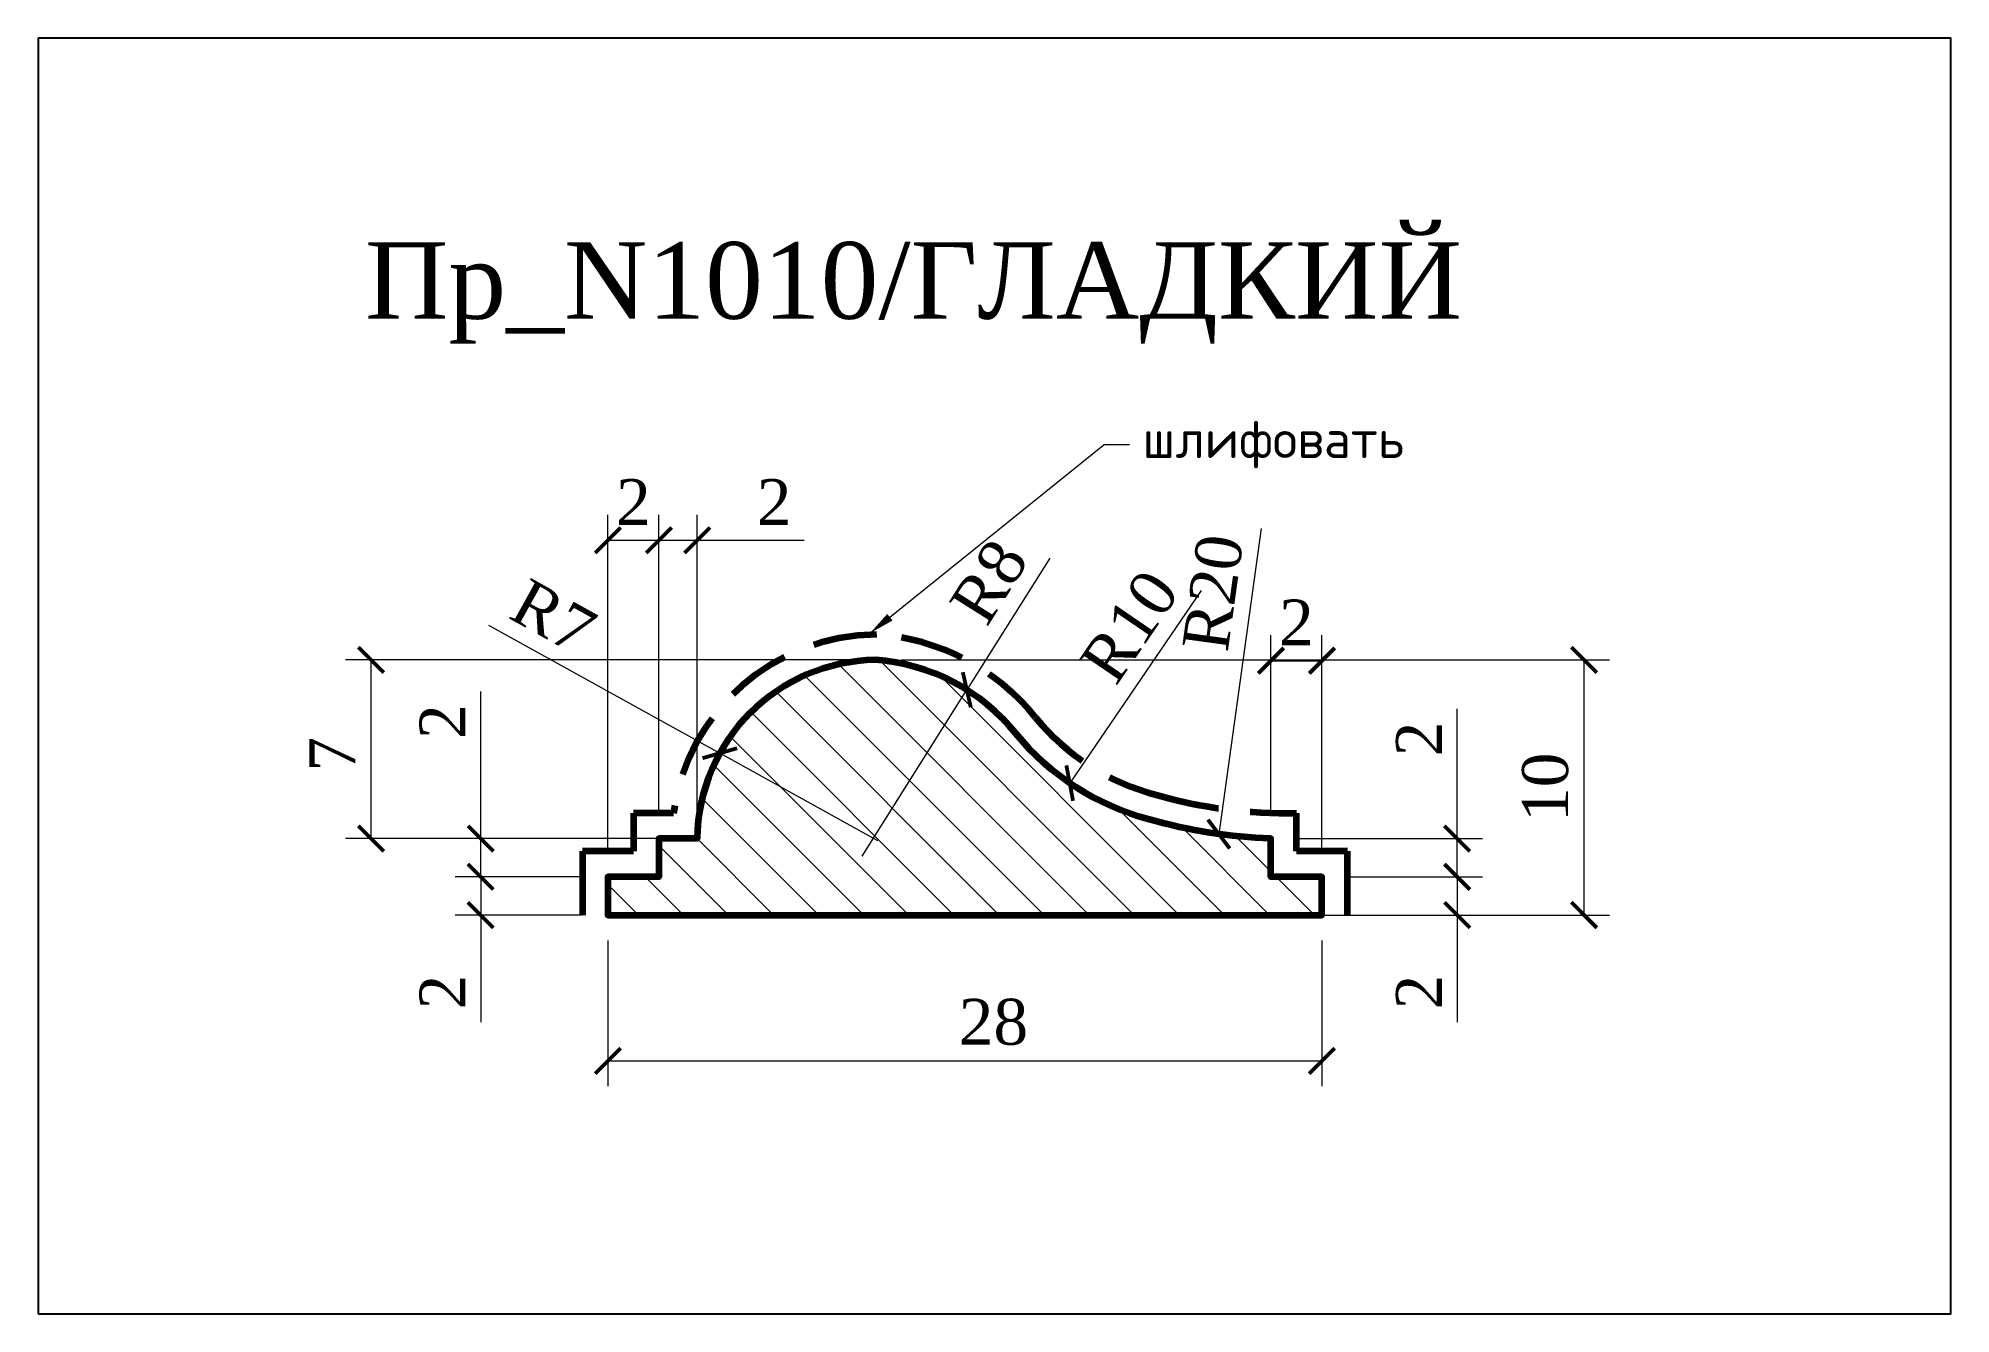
# Model space of a CAD drawing. Header units: millimetres. Extents: x 304493.4 to 304568.4, y -92989.4 to -92939.4.
import ezdxf
from ezdxf import colors
from ezdxf.entities.mleader import LeaderData, LeaderLine
from ezdxf.math import Vec2, Vec3

# ---------------------------------------------------------------- set-up
doc = ezdxf.new("R2010")
doc.units = ezdxf.units.MM
doc.header["$MEASUREMENT"] = 0
doc.linetypes.add('HIDDEN', pattern=[0.375, 0.25, -0.125])
doc.layers.add('Outside panel', color=7, linetype='Continuous', lineweight=18, true_color=0x7f5e57)
doc.layers.add('линия 50', color=1, linetype='Continuous', lineweight=211)
doc.layers.add('служебный слой РАЗМЕРЫ', color=7, linetype='Continuous', lineweight=9)
doc.layers.add('размеры в модели', color=7, linetype='Continuous')
doc.styles.add('ELECT', font='times.ttf')
doc.styles.get("Standard").update_dxf_attribs({"font": 'times.ttf'})
doc.styles.add('ЕСКД профили текст', font='isocpeur.ttf')
doc.dimstyles.new('M_1', dxfattribs={"dimtxt": 1.8, "dimasz": 1, "dimexe": 1, "dimexo": 1, "dimgap": 0.6, "dimtad": 1, "dimdec": 0, "dimdsep": 46, "dimtxsty": 'Standard', "dimblk": 'ARCHTICK', "dimcen": -5, "dimclrd": 7, "dimclre": 7, "dimclrt": 7, "dimadec": 0, "dimazin": 0, "dimtfac": 1, "dimtdec": 0, "dimtmove": 0, "dimatfit": 3, "dimfxl": 1, "dimtolj": 1, "dimtzin": 0, "dimlwd": 5, "dimlwe": 5, "dimarcsym": 0})

# ---------------------------------------------------------------- blocks, each defined once
blk = doc.blocks.new('_ArchTick')
at = {"color": 0, "linetype": 'ByBlock', "const_width": 0.15}
blk.add_lwpolyline([(-0.5, -0.5), (0.5, 0.5)], dxfattribs=at)
blk = doc.blocks.new('*D15')
at = {"layer": 'Defpoints', "color": 0, "ltscale": 1000, "transparency": 16777216}
for p in [(304506.4148552596, -92963.81195431661), (304526.2050897868, -92963.81195431661), (304519.2050897868, -92970.81098985788)]:
    blk.add_point(p, dxfattribs=at)
at = {"layer": 'размеры в модели', "color": 7, "lineweight": 5, "ltscale": 1000, "transparency": 16777216}
for p, q in [((304525.2050897868, -92963.81195431661), (304505.4148552596, -92963.81195431661)), ((304506.4148552596, -92970.81098985788), (304506.4148552596, -92963.81195431661)), ((304518.2050897868, -92970.81098985788), (304505.4148552596, -92970.81098985788))]:
    blk.add_line(p, q, dxfattribs=at)
for p, rotation in [((304506.4148552596, -92963.81195431661), 90), ((304506.4148552596, -92970.81098985788), 270)]:
    blk.add_blockref('_ArchTick', p, dxfattribs=dict(at, rotation=rotation))
at = {"layer": 'размеры в модели', "color": 7, "ltscale": 1000, "transparency": 16777216, "insert": (304504.8966865501, -92967.50662665743), "char_height": 1.8, "attachment_point": 5, "rotation": 90}
blk.add_mtext('\\A1;7', dxfattribs=at)
blk = doc.blocks.new('*D14')
at = {"layer": 'Defpoints', "color": 0, "ltscale": 1000, "transparency": 16777216}
for p in [(304526.2050897868, -92963.81195431661), (304553.9854586949, -92963.81195431661), (304515.7050897868, -92973.81098985788)]:
    blk.add_point(p, dxfattribs=at)
at = {"layer": 'размеры в модели', "color": 7, "lineweight": 5, "ltscale": 1000, "transparency": 16777216}
for p, q in [((304527.2050897868, -92963.81195431661), (304554.9854586949, -92963.81195431661)), ((304553.9854586949, -92973.81098985788), (304553.9854586949, -92963.81195431661)), ((304516.7050897868, -92973.81098985788), (304554.9854586949, -92973.81098985788))]:
    blk.add_line(p, q, dxfattribs=at)
for p, rotation in [((304553.9854586949, -92963.81195431661), 90), ((304553.9854586949, -92973.81098985788), 270)]:
    blk.add_blockref('_ArchTick', p, dxfattribs=dict(at, rotation=rotation))
at = {"layer": 'размеры в модели', "color": 7, "ltscale": 1000, "transparency": 16777216, "insert": (304552.4698855153, -92968.80209836252), "char_height": 1.8, "attachment_point": 5, "rotation": 90}
blk.add_mtext('\\A1;10', dxfattribs=at)
blk = doc.blocks.new('*D13')
at = {"layer": 'Defpoints', "color": 0, "ltscale": 1000, "transparency": 16777216}
for p in [(304515.7050897868, -92973.81098985788), (304543.7050897868, -92973.81098985788), (304543.7050897868, -92979.52368199508)]:
    blk.add_point(p, dxfattribs=at)
at = {"layer": 'размеры в модели', "color": 7, "lineweight": 5, "ltscale": 1000, "transparency": 16777216}
for p, q in [((304515.7050897868, -92974.81098985788), (304515.7050897868, -92980.52368199508)), ((304543.7050897868, -92974.81098985788), (304543.7050897868, -92980.52368199508)), ((304515.7050897868, -92979.52368199508), (304543.7050897868, -92979.52368199508))]:
    blk.add_line(p, q, dxfattribs=at)
at = {"layer": 'размеры в модели', "color": 7, "lineweight": 5, "ltscale": 1000, "transparency": 16777216, "rotation": 180}
blk.add_blockref('_ArchTick', (304515.7050897868, -92979.52368199508), dxfattribs=at)
at = {"layer": 'размеры в модели', "color": 7, "lineweight": 5, "ltscale": 1000, "transparency": 16777216}
blk.add_blockref('_ArchTick', (304543.7050897868, -92979.52368199508), dxfattribs=at)
at = {"layer": 'размеры в модели', "color": 7, "ltscale": 1000, "transparency": 16777216, "insert": (304530.8217179315, -92978.00810881556), "char_height": 1.8, "attachment_point": 5}
blk.add_mtext('\\A1;28', dxfattribs=at)
blk = doc.blocks.new('*D12')
at = {"layer": 'Defpoints', "color": 0, "ltscale": 1000, "transparency": 16777216}
for p in [(304520.0915002654, -92967.46593926584), (304526.292155531, -92970.89903212478)]:
    blk.add_point(p, dxfattribs=at)
at = {"layer": 'размеры в модели', "color": 7, "lineweight": 5, "ltscale": 1000, "transparency": 16777216}
for p in [(304511.0209497387, -92962.44388257882), (304526.292155531, -92970.89903212478)]:
    blk.add_line(p, (304520.0915002654, -92967.46593926584), dxfattribs=at)
at = {"layer": 'размеры в модели', "color": 7, "lineweight": 5, "ltscale": 1000, "transparency": 16777216, "rotation": 331.0281858730945}
blk.add_blockref('_ArchTick', (304520.0915002654, -92967.46593926584), dxfattribs=at)
at = {"layer": 'размеры в модели', "color": 7, "ltscale": 1000, "transparency": 16777216, "insert": (304513.5664618276, -92962.11791504716), "char_height": 1.8, "attachment_point": 5, "rotation": 331.02818587309457}
blk.add_mtext('\\A1;R7', dxfattribs=at)
blk = doc.blocks.new('*D11')
at = {"layer": 'Defpoints', "color": 0, "ltscale": 1000, "transparency": 16777216}
for p in [(304529.7778760875, -92964.97898455916), (304525.6707492486, -92971.50024292809)]:
    blk.add_point(p, dxfattribs=at)
at = {"layer": 'размеры в модели', "color": 7, "lineweight": 5, "ltscale": 1000, "transparency": 16777216}
for p in [(304533.0303406297, -92959.8147511551), (304525.6707492486, -92971.50024292809)]:
    blk.add_line(p, (304529.7778760875, -92964.97898455916), dxfattribs=at)
at = {"layer": 'размеры в модели', "color": 7, "lineweight": 5, "ltscale": 1000, "transparency": 16777216, "rotation": 237.7970352419017}
blk.add_blockref('_ArchTick', (304529.7778760875, -92964.97898455916), dxfattribs=at)
at = {"layer": 'размеры в модели', "color": 7, "ltscale": 1000, "transparency": 16777216, "insert": (304530.6546025443, -92960.74302291372), "char_height": 1.8, "attachment_point": 5, "rotation": 57.79703524190167}
blk.add_mtext('\\A1;R8', dxfattribs=at)
blk = doc.blocks.new('*D10')
at = {"layer": 'Defpoints', "color": 0, "ltscale": 1000, "transparency": 16777216}
for p in [(304539.4923549823, -92960.32009508784), (304533.813328399, -92968.6369507044)]:
    blk.add_point(p, dxfattribs=at)
at = {"layer": 'размеры в модели', "color": 7, "lineweight": 5, "ltscale": 1000, "transparency": 16777216}
blk.add_line((304538.9673835977, -92961.08890839477), (304533.813328399, -92968.6369507044), dxfattribs=at)
at = {"layer": 'размеры в модели', "color": 7, "lineweight": 5, "ltscale": 1000, "transparency": 16777216, "rotation": 235.6734345055758}
blk.add_blockref('_ArchTick', (304533.813328399, -92968.6369507044), dxfattribs=at)
at = {"layer": 'размеры в модели', "color": 7, "ltscale": 1000, "transparency": 16777216, "insert": (304536.1677211923, -92962.50135506706), "char_height": 1.8, "attachment_point": 5, "rotation": 55.67343450557581}
blk.add_mtext('\\A1;R10', dxfattribs=at)
blk = doc.blocks.new('*D9')
at = {"layer": 'Defpoints', "color": 0, "ltscale": 1000, "transparency": 16777216}
for p in [(304542.3537334942, -92951.15317736365), (304539.6604004832, -92970.63640830701)]:
    blk.add_point(p, dxfattribs=at)
at = {"layer": 'размеры в модели', "color": 7, "lineweight": 5, "ltscale": 1000, "transparency": 16777216}
blk.add_line((304541.3159884067, -92958.66009430167), (304539.6604004832, -92970.63640830701), dxfattribs=at)
at = {"layer": 'размеры в модели', "color": 7, "lineweight": 5, "ltscale": 1000, "transparency": 16777216, "rotation": 262.1293987111134}
blk.add_blockref('_ArchTick', (304539.6604004832, -92970.63640830701), dxfattribs=at)
at = {"layer": 'размеры в модели', "color": 7, "ltscale": 1000, "transparency": 16777216, "insert": (304539.4387738818, -92961.17190257741), "char_height": 1.8, "attachment_point": 5, "rotation": 82.12939871111332}
blk.add_mtext('\\A1;R20', dxfattribs=at)
blk = doc.blocks.new('*D8')
at = {"layer": 'Defpoints', "color": 0, "ltscale": 1000, "transparency": 16777216}
for p in [(304541.7050897868, -92970.81098985788), (304543.7050897868, -92972.31098985788), (304549.0064958588, -92972.31098985788)]:
    blk.add_point(p, dxfattribs=at)
at = {"layer": 'размеры в модели', "color": 7, "lineweight": 5, "ltscale": 1000, "transparency": 16777216}
for p, q in [((304549.0064958588, -92970.81098985788), (304549.0064958588, -92965.72546014022)), ((304542.7050897868, -92970.81098985788), (304550.0064958588, -92970.81098985788)), ((304549.0064958588, -92972.31098985788), (304549.0064958588, -92970.81098985788)), ((304544.7050897868, -92972.31098985788), (304550.0064958588, -92972.31098985788))]:
    blk.add_line(p, q, dxfattribs=at)
for p, rotation in [((304549.0064958588, -92970.81098985788), 90), ((304549.0064958588, -92972.31098985788), 270)]:
    blk.add_blockref('_ArchTick', p, dxfattribs=dict(at, rotation=rotation))
at = {"layer": 'размеры в модели', "color": 7, "ltscale": 1000, "transparency": 16777216, "insert": (304547.5064958588, -92966.90620995991), "char_height": 1.8, "attachment_point": 5, "rotation": 90}
blk.add_mtext('\\A1;2', dxfattribs=at)
blk = doc.blocks.new('*D7')
at = {"layer": 'Defpoints', "color": 0, "ltscale": 1000, "transparency": 16777216}
for p in [(304543.7050897868, -92972.31098985788), (304549.0064958588, -92972.31098985788), (304543.7050897868, -92973.81098985788)]:
    blk.add_point(p, dxfattribs=at)
at = {"layer": 'размеры в модели', "color": 7, "lineweight": 5, "ltscale": 1000, "transparency": 16777216}
for p, q in [((304544.7050897868, -92972.31098985788), (304550.0064958588, -92972.31098985788)), ((304549.0064958588, -92972.31098985788), (304549.0064958588, -92973.81098985788)), ((304544.7050897868, -92973.81098985788), (304550.0064958588, -92973.81098985788)), ((304549.0064958588, -92973.81098985788), (304549.0064958588, -92978.00954789697))]:
    blk.add_line(p, q, dxfattribs=at)
for p, rotation in [((304549.0064958588, -92972.31098985788), 90), ((304549.0064958588, -92973.81098985788), 270)]:
    blk.add_blockref('_ArchTick', p, dxfattribs=dict(at, rotation=rotation))
at = {"layer": 'размеры в модели', "color": 7, "ltscale": 1000, "transparency": 16777216, "insert": (304547.5064958588, -92976.82879807717), "char_height": 1.8, "attachment_point": 5, "rotation": 90}
blk.add_mtext('\\A1;2', dxfattribs=at)
blk = doc.blocks.new('*D6')
at = {"layer": 'Defpoints', "color": 0, "ltscale": 1000, "transparency": 16777216}
for p in [(304510.7140637028, -92970.81098985788), (304517.7050897868, -92970.81098985788), (304515.7050897868, -92972.31098985788)]:
    blk.add_point(p, dxfattribs=at)
at = {"layer": 'размеры в модели', "color": 7, "lineweight": 5, "ltscale": 1000, "transparency": 16777216}
for p, q in [((304510.7140637028, -92970.81098985788), (304510.7140637028, -92965.04492908642)), ((304516.7050897868, -92970.81098985788), (304509.7140637028, -92970.81098985788)), ((304510.7140637028, -92972.31098985788), (304510.7140637028, -92970.81098985788)), ((304514.7050897868, -92972.31098985788), (304509.7140637028, -92972.31098985788))]:
    blk.add_line(p, q, dxfattribs=at)
for p, rotation in [((304510.7140637028, -92970.81098985788), 90), ((304510.7140637028, -92972.31098985788), 270)]:
    blk.add_blockref('_ArchTick', p, dxfattribs=dict(at, rotation=rotation))
at = {"layer": 'размеры в модели', "color": 7, "ltscale": 1000, "transparency": 16777216, "insert": (304509.2140637028, -92966.2256789061), "char_height": 1.8, "attachment_point": 5, "rotation": 90}
blk.add_mtext('\\A1;2', dxfattribs=at)
blk = doc.blocks.new('*D5')
at = {"layer": 'Defpoints', "color": 0, "ltscale": 1000, "transparency": 16777216}
for p in [(304510.7140637028, -92972.31098985788), (304515.7050897868, -92972.31098985788), (304515.7050897868, -92973.81098985788)]:
    blk.add_point(p, dxfattribs=at)
at = {"layer": 'размеры в модели', "color": 7, "lineweight": 5, "ltscale": 1000, "transparency": 16777216}
for p, q in [((304514.7050897868, -92972.31098985788), (304509.7140637028, -92972.31098985788)), ((304510.7140637028, -92972.31098985788), (304510.7140637028, -92973.81098985788)), ((304514.7050897868, -92973.81098985788), (304509.7140637028, -92973.81098985788)), ((304510.7140637028, -92973.81098985788), (304510.7140637028, -92978.00954789697))]:
    blk.add_line(p, q, dxfattribs=at)
for p, rotation in [((304510.7140637028, -92972.31098985788), 90), ((304510.7140637028, -92973.81098985788), 270)]:
    blk.add_blockref('_ArchTick', p, dxfattribs=dict(at, rotation=rotation))
at = {"layer": 'размеры в модели', "color": 7, "ltscale": 1000, "transparency": 16777216, "insert": (304509.2140637028, -92976.82879807717), "char_height": 1.8, "attachment_point": 5, "rotation": 90}
blk.add_mtext('\\A1;2', dxfattribs=at)
blk = doc.blocks.new('*D4')
at = {"layer": 'Defpoints', "color": 0, "ltscale": 1000, "transparency": 16777216}
for p in [(304543.7050897868, -92963.84119447376), (304541.7050897868, -92970.81098985788), (304543.7050897868, -92972.31098985788)]:
    blk.add_point(p, dxfattribs=at)
at = {"layer": 'размеры в модели', "color": 7, "lineweight": 5, "ltscale": 1000, "transparency": 16777216}
for p, q in [((304541.7050897868, -92969.81098985788), (304541.7050897868, -92962.84119447376)), ((304543.7050897868, -92971.31098985788), (304543.7050897868, -92962.84119447376)), ((304541.7050897868, -92963.84119447376), (304543.7050897868, -92963.84119447376))]:
    blk.add_line(p, q, dxfattribs=at)
at = {"layer": 'размеры в модели', "color": 7, "lineweight": 5, "ltscale": 1000, "transparency": 16777216, "rotation": 180}
blk.add_blockref('_ArchTick', (304541.7050897868, -92963.84119447376), dxfattribs=at)
at = {"layer": 'размеры в модели', "color": 7, "lineweight": 5, "ltscale": 1000, "transparency": 16777216}
blk.add_blockref('_ArchTick', (304543.7050897868, -92963.84119447376), dxfattribs=at)
at = {"layer": 'размеры в модели', "color": 7, "ltscale": 1000, "transparency": 16777216, "insert": (304542.7050897868, -92962.34119447376), "char_height": 1.8, "attachment_point": 5}
blk.add_mtext('\\A1;2', dxfattribs=at)
blk = doc.blocks.new('*D3')
at = {"layer": 'Defpoints', "color": 0, "ltscale": 1000, "transparency": 16777216}
for p in [(304517.7050897868, -92959.12103355574), (304517.7050897868, -92970.81098985788), (304519.2050897868, -92970.81098985788)]:
    blk.add_point(p, dxfattribs=at)
at = {"layer": 'размеры в модели', "color": 7, "lineweight": 5, "ltscale": 1000, "transparency": 16777216}
for p, q in [((304517.7050897868, -92969.81098985788), (304517.7050897868, -92958.12103355574)), ((304519.2050897868, -92969.81098985788), (304519.2050897868, -92958.12103355574)), ((304517.7050897868, -92959.12103355574), (304519.2050897868, -92959.12103355574)), ((304519.2050897868, -92959.12103355574), (304523.4036478258, -92959.12103355574))]:
    blk.add_line(p, q, dxfattribs=at)
at = {"layer": 'размеры в модели', "color": 7, "lineweight": 5, "ltscale": 1000, "transparency": 16777216, "rotation": 180}
blk.add_blockref('_ArchTick', (304517.7050897868, -92959.12103355574), dxfattribs=at)
at = {"layer": 'размеры в модели', "color": 7, "lineweight": 5, "ltscale": 1000, "transparency": 16777216}
blk.add_blockref('_ArchTick', (304519.2050897868, -92959.12103355574), dxfattribs=at)
at = {"layer": 'размеры в модели', "color": 7, "ltscale": 1000, "transparency": 16777216, "insert": (304522.222898006, -92957.62103355574), "char_height": 1.8, "attachment_point": 5}
blk.add_mtext('\\A1;2', dxfattribs=at)
blk = doc.blocks.new('*D2')
at = {"layer": 'Defpoints', "color": 0, "ltscale": 1000, "transparency": 16777216}
for p in [(304517.7050897868, -92959.12103355574), (304517.7050897868, -92970.81098985788), (304515.7050897868, -92972.31098985788)]:
    blk.add_point(p, dxfattribs=at)
at = {"layer": 'размеры в модели', "color": 7, "lineweight": 5, "ltscale": 1000, "transparency": 16777216}
for p, q in [((304515.7050897868, -92971.31098985788), (304515.7050897868, -92958.12103355574)), ((304517.7050897868, -92969.81098985788), (304517.7050897868, -92958.12103355574)), ((304515.7050897868, -92959.12103355574), (304517.7050897868, -92959.12103355574))]:
    blk.add_line(p, q, dxfattribs=at)
at = {"layer": 'размеры в модели', "color": 7, "lineweight": 5, "ltscale": 1000, "transparency": 16777216, "rotation": 180}
blk.add_blockref('_ArchTick', (304515.7050897868, -92959.12103355574), dxfattribs=at)
at = {"layer": 'размеры в модели', "color": 7, "lineweight": 5, "ltscale": 1000, "transparency": 16777216}
blk.add_blockref('_ArchTick', (304517.7050897868, -92959.12103355574), dxfattribs=at)
at = {"layer": 'размеры в модели', "color": 7, "ltscale": 1000, "transparency": 16777216, "insert": (304516.7050897868, -92957.62103355574), "char_height": 1.8, "attachment_point": 5}
blk.add_mtext('\\A1;2', dxfattribs=at)

msp = doc.modelspace()

# ---------------------------------------------------------------- hatches: boundary and pattern name
at = {"layer": 'Outside panel', "ltscale": 1000}
h = msp.add_hatch(dxfattribs=at)
h.set_pattern_fill('ANSI31', color=256, scale=10, angle=90)
h.set_pattern_definition([(135, (-5696.429232276801, 2991.464022143336), (-0.8838834764831844, -0.8838834764831844), [])])
edge = h.paths.add_edge_path()
edge.add_arc((304539.4923549827, -92960.32009508782), 10.07082073542407, 219.2847831798539, 255.35708810664352, ccw=False)
edge.add_arc((304525.6707492487, -92971.5002429283), 7.706834732053885, 38.55640338191807, 86.02430302620273)
edge.add_arc((304526.2921555311, -92970.89903212483), 7.087612595475251, 90.70385127393402, 179.2882539801565)
edge.add_line((304519.2050897868, -92970.81098985788), (304517.7050897868, -92970.81098985788))
edge.add_line((304517.7050897868, -92970.81098985788), (304517.7050897868, -92972.31098985788))
edge.add_line((304517.7050897868, -92972.31098985788), (304515.7050897868, -92972.31098985788))
edge.add_line((304515.7050897868, -92972.31098985788), (304515.7050897868, -92973.81098985788))
edge.add_line((304515.7050897868, -92973.81098985788), (304543.7050897868, -92973.81098985788))
edge.add_line((304543.7050897868, -92973.81098985788), (304543.7050897868, -92972.31098985788))
edge.add_line((304543.7050897868, -92972.31098985788), (304541.7050897868, -92972.31098985788))
edge.add_line((304541.7050897868, -92972.31098985788), (304541.7050897868, -92970.81098985788))
edge.add_arc((304542.3537334959, -92951.1531773641), 19.66851114603963, 254.042889417846, 268.11011180992705, ccw=False)

# ---------------------------------------------------------------- linework, layer by layer
at = {"color": 6, "ltscale": 1000}
msp.add_lwpolyline([(304493.3639036185, -92989.43946463897), (304568.3639036185, -92989.43946463897), (304568.3639036185, -92939.43946463897), (304493.3639036185, -92939.43946463897)], close=True, dxfattribs=at)
at = {"layer": 'линия 50', "color": 1, "linetype": 'HIDDEN', "ltscale": 10, "true_color": 0xff0909}
msp.add_lwpolyline([(304544.7050897868, -92973.81098985788), (304544.7050897868, -92971.31098985788), (304542.7050897868, -92971.31098985788), (304542.7050897868, -92969.81838181427, -0.07462517415369234), (304537.2102584356, -92969.09915108285, -0.1588582421532398), (304532.4752620677, -92966.06815526824, 0.2111518177714472), (304526.2337611358, -92962.81163034248, 0.3731624947390323), (304518.2780653444, -92969.8109898579), (304516.7050897868, -92969.81098985788), (304516.7050897868, -92971.31098985788), (304514.7050897868, -92971.31098985788), (304514.7050897868, -92973.81098985788)], format="xyb", dxfattribs=at)
at = {"layer": 'линия 50', "color": 7}
msp.add_lwpolyline([(304536.946511352, -92970.0638166814, -0.1587078605157417), (304531.6974551586, -92966.69669034057, 0.2101311322178136), (304526.2050897868, -92963.81195431661, 0.4069954738509693), (304519.2050897868, -92970.81098985788), (304517.7050897868, -92970.81098985788), (304517.7050897868, -92972.31098985788), (304515.7050897868, -92972.31098985788), (304515.7050897868, -92973.81098985788), (304543.7050897868, -92973.81098985788), (304543.7050897868, -92972.31098985788), (304541.7050897868, -92972.31098985788), (304541.7050897868, -92970.81098985788, -0.06145703570364673)], format="xyb", close=True, dxfattribs=at)

# ---------------------------------------------------------------- texts
at = {"color": 7, "ltscale": 1000, "style": 'ELECT'}
msp.add_text('Пр_N1010/ГЛАДКИЙ', height=3, dxfattribs=at).set_placement((304506.1755418653, -92950.43419235118))

# ---------------------------------------------------------------- dimensions: what is measured, and where the dimension line sits
at = {"layer": 'размеры в модели', "color": 0, "ltscale": 1000}
for center, mpoint, picture, middle in [((304542.3537334942, -92951.15317736365), (304539.6604004832, -92970.63640830701), '*D9', (304540.940070144, -92961.37943955083)), ((304539.4923549823, -92960.32009508784), (304533.813328399, -92968.6369507044), '*D10', (304537.4193374848, -92963.35600044324)), ((304526.292155531, -92970.89903212478), (304520.0915002654, -92967.46593926584), '*D12', (304512.8310923241, -92963.44609723483))]:
    dim = msp.add_radius_dim(center=center, mpoint=mpoint, dimstyle='M_1', override={"dimtxt": 1.8}, dxfattribs=at)
    dim.commit()
    dim.dimension.update_dxf_attribs({"geometry": picture, "text_midpoint": middle, "dimtype": 132})
for base, p1, p2, picture, middle in [((304517.7050897868, -92959.12103355574), (304515.7050897868, -92972.31098985788), (304517.7050897868, -92970.81098985788), '*D2', (304516.7050897868, -92959.12103355574)), ((304517.7050897868, -92959.12103355574), (304519.2050897868, -92970.81098985788), (304517.7050897868, -92970.81098985788), '*D3', (304522.222898006, -92959.12103355574)), ((304543.7050897868, -92963.84119447376), (304541.7050897868, -92970.81098985788), (304543.7050897868, -92972.31098985788), '*D4', (304542.7050897868, -92963.84119447376)), ((304543.7050897868, -92979.52368199508), (304515.7050897868, -92973.81098985788), (304543.7050897868, -92973.81098985788), '*D13', (304530.8217179315, -92979.52368199508))]:
    dim = msp.add_linear_dim(base=base, p1=p1, p2=p2, dimstyle='M_1', override={"dimtxt": 1.8}, dxfattribs=at)
    dim.commit()
    dim.dimension.update_dxf_attribs({"geometry": picture, "text_midpoint": middle, "dimtype": 128})
dim = msp.add_radius_dim(center=(304525.6707492486, -92971.50024292809), mpoint=(304529.7778760875, -92964.97898455916), dimstyle='M_1', override={"dimtxt": 1.8}, dxfattribs=at)
dim.commit()
dim.dimension.update_dxf_attribs({"geometry": '*D11', "text_midpoint": (304530.6546025443, -92960.74302291372)})
for base, p1, p2, picture, middle in [((304506.4148552596, -92963.81195431661), (304519.2050897868, -92970.81098985788), (304526.2050897868, -92963.81195431661), '*D15', (304506.4148552596, -92967.50662665743)), ((304553.9854586949, -92963.81195431661), (304515.7050897868, -92973.81098985788), (304526.2050897868, -92963.81195431661), '*D14', (304553.9854586949, -92968.80209836252)), ((304510.7140637028, -92970.81098985788), (304515.7050897868, -92972.31098985788), (304517.7050897868, -92970.81098985788), '*D6', (304510.7140637028, -92966.2256789061)), ((304549.0064958588, -92972.31098985788), (304541.7050897868, -92970.81098985788), (304543.7050897868, -92972.31098985788), '*D8', (304549.0064958588, -92966.90620995991)), ((304510.7140637028, -92972.31098985788), (304515.7050897868, -92973.81098985788), (304515.7050897868, -92972.31098985788), '*D5', (304510.7140637028, -92976.82879807717)), ((304549.0064958588, -92972.31098985788), (304543.7050897868, -92973.81098985788), (304543.7050897868, -92972.31098985788), '*D7', (304549.0064958588, -92976.82879807717))]:
    dim = msp.add_linear_dim(base=base, p1=p1, p2=p2, angle=90, dimstyle='M_1', override={"dimtxt": 1.8}, dxfattribs=at)
    dim.commit()
    dim.dimension.update_dxf_attribs({"geometry": picture, "text_midpoint": middle, "dimtype": 128})

# ---------------------------------------------------------------- leaders
at = {"layer": 'служебный слой РАЗМЕРЫ'}
ml = msp.add_multileader_mtext('Standard', dxfattribs=at)
ml.set_content('\\A1;шлифовать', color=256, style='ЕСКД профили текст')
ml.set_leader_properties(color=256, linetype='ByLayer', lineweight=-1)
ml.build(insert=Vec2(0, 0))
ml.multileader.update_dxf_attribs({"dogleg_length": 1, "arrow_head_size": 1})
ctx = ml.context
ctx.base_point, ctx.char_height, ctx.arrow_head_size, ctx.landing_gap_size, ctx.plane_origin = Vec3(304536.1641654038, -92955.3701317192), 1.5, 1, 0.5, Vec3(304555.1988965891, -92924.51474396183)
notes = []
notes.append((ctx, [(1, (1, 1, 0), (304535.1641654038, -92955.3701317192), (1, 0), 1, [(0, [(304525.9805743301, -92962.76303102013)], 0, [])])]))
ctx.mtext.insert, ctx.mtext.flow_direction = Vec3(304536.6641654038, -92954.3951317192), 5
for ctx, leaders in notes:
    for number, flags, end, landing, length, lines in leaders:
        leader = LeaderData()
        leader.index, (leader.has_last_leader_line, leader.has_dogleg_vector, leader.attachment_direction) = number, flags
        leader.last_leader_point, leader.dogleg_vector, leader.dogleg_length = Vec3(end), Vec3(landing), length
        for number, points, colour, breaks in lines:
            line = LeaderLine()
            line.index, line.vertices, line.color, line.breaks = number, Vec3.list(points), colors.encode_raw_color(colour), breaks
            leader.lines.append(line)
        ctx.leaders.append(leader)

doc.saveas('drawing.dxf')
